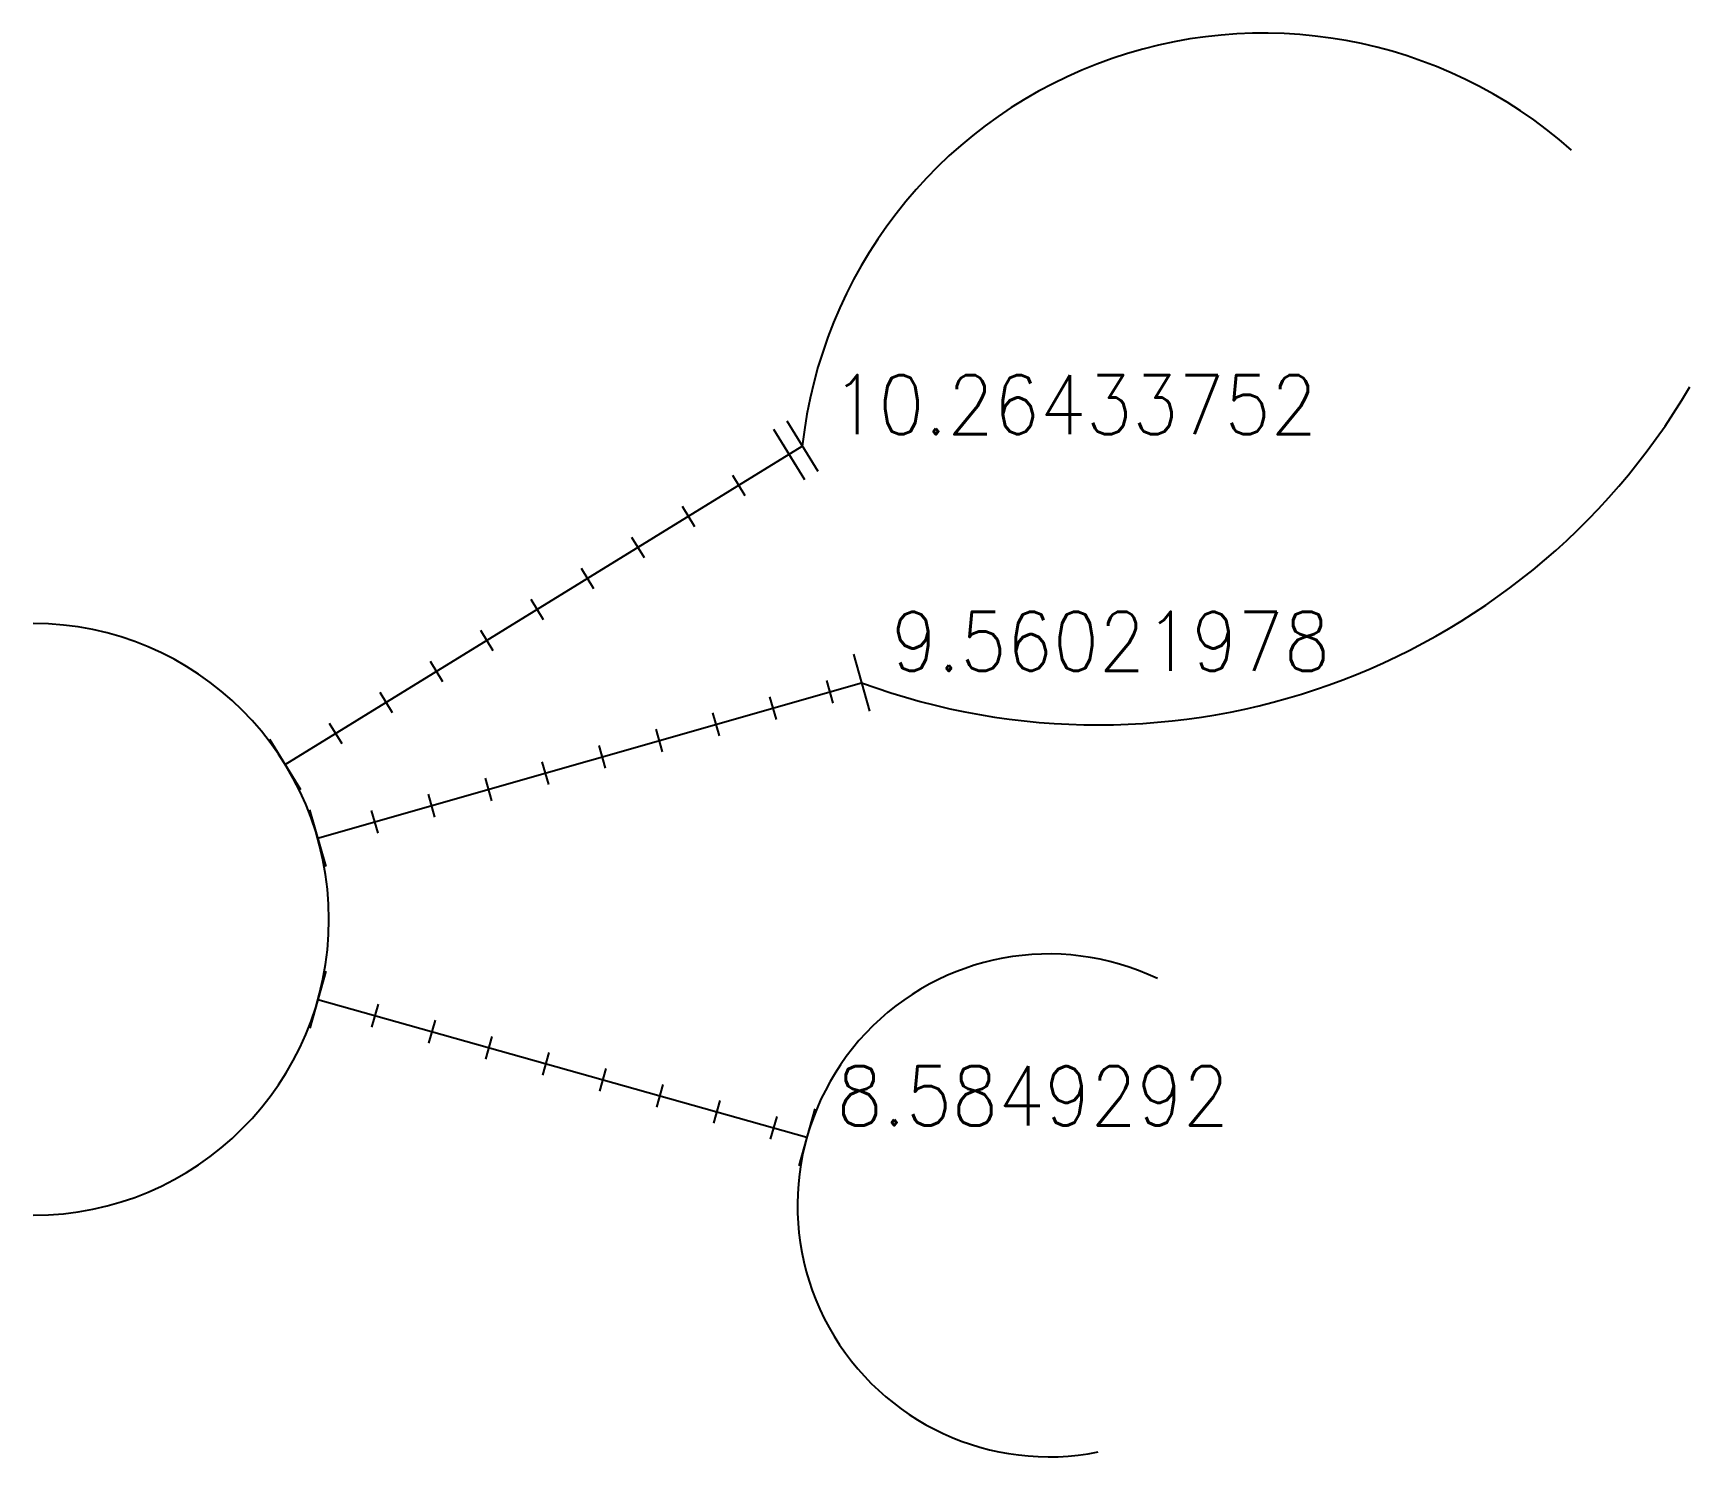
# Model space of a CAD drawing. Header units: millimetres. Extents: x 10 to 38, y 5.9 to 30.
import ezdxf

# ---------------------------------------------------------------- set-up
doc = ezdxf.new("R2010")
doc.units = ezdxf.units.MM
doc.layers.get('0').update_dxf_attribs({"lineweight": 25, "true_color": 0xffffff})
doc.styles.add('textstyle20', font='standard')
doc.styles.add('textstyle21', font='standard')
doc.styles.add('textstyle22', font='standard')

msp = doc.modelspace()

# ---------------------------------------------------------------- linework, layer by layer
for p, q in [((22.513, 23.287), (23.037, 22.436)), ((22.738, 23.426), (23.262, 22.574)), ((14.258, 17.62), (23, 23)), ((22.67, 23.032), (22.88, 22.691)), ((21.818, 22.508), (22.028, 22.167)), ((20.967, 21.984), (21.176, 21.643)), ((20.115, 21.46), (20.325, 21.119)), ((19.263, 20.935), (19.473, 20.595)), ((18.412, 20.411), (18.621, 20.071)), ((17.56, 19.887), (17.77, 19.547)), ((16.708, 19.363), (16.918, 19.022)), ((23.863, 19.481), (24.137, 18.519)), ((14.808, 16.374), (24, 19)), ((15.857, 18.839), (16.066, 18.498)), ((22.445, 18.764), (22.555, 18.379)), ((23.406, 19.038), (23.516, 18.654)), ((21.483, 18.489), (21.593, 18.104)), ((15.005, 18.315), (15.215, 17.974)), ((20.522, 18.214), (20.632, 17.83)), ((13.996, 18.046), (14.52, 17.195)), ((19.56, 17.94), (19.67, 17.555)), ((18.599, 17.665), (18.709, 17.28)), ((17.637, 17.39), (17.747, 17.005)), ((16.676, 17.115), (16.786, 16.731)), ((14.67, 16.854), (14.945, 15.893)), ((15.714, 16.841), (15.824, 16.456)), ((14.948, 14.126), (14.677, 13.164)), ((14.813, 13.645), (23.077, 11.318)), ((15.83, 13.566), (15.721, 13.181)), ((16.792, 13.295), (16.684, 12.91)), ((17.755, 13.024), (17.646, 12.639)), ((18.717, 12.753), (18.609, 12.368)), ((19.68, 12.482), (19.572, 12.097)), ((20.643, 12.211), (20.534, 11.826)), ((21.605, 11.94), (21.497, 11.555)), ((23.212, 11.8), (22.941, 10.837)), ((22.568, 11.669), (22.459, 11.284))]:
    msp.add_line(p, q)
for centre, radius, start, end in [((30.793, 22.138), 7.841, 48.3874, 173.6876), ((28, 29.9), 11.611, 249.8483, 329.4594), ((10, 15), 5, 270, 90), ((27.167, 10.167), 4.249, 64.44, 281.3099)]:
    msp.add_arc(centre, radius, start, end)

# ---------------------------------------------------------------- texts
at = {"char_height": 1, "attachment_point": 1}
for s, insert, style in [('10.26433752', (23.5, 24.2), 'textstyle20'), ('9.56021978', (24.5, 20.2), 'textstyle21'), ('8.5849292', (23.577, 12.518), 'textstyle22')]:
    msp.add_mtext(s, dxfattribs=dict(at, insert=insert, style=style))

doc.saveas('drawing.dxf')
